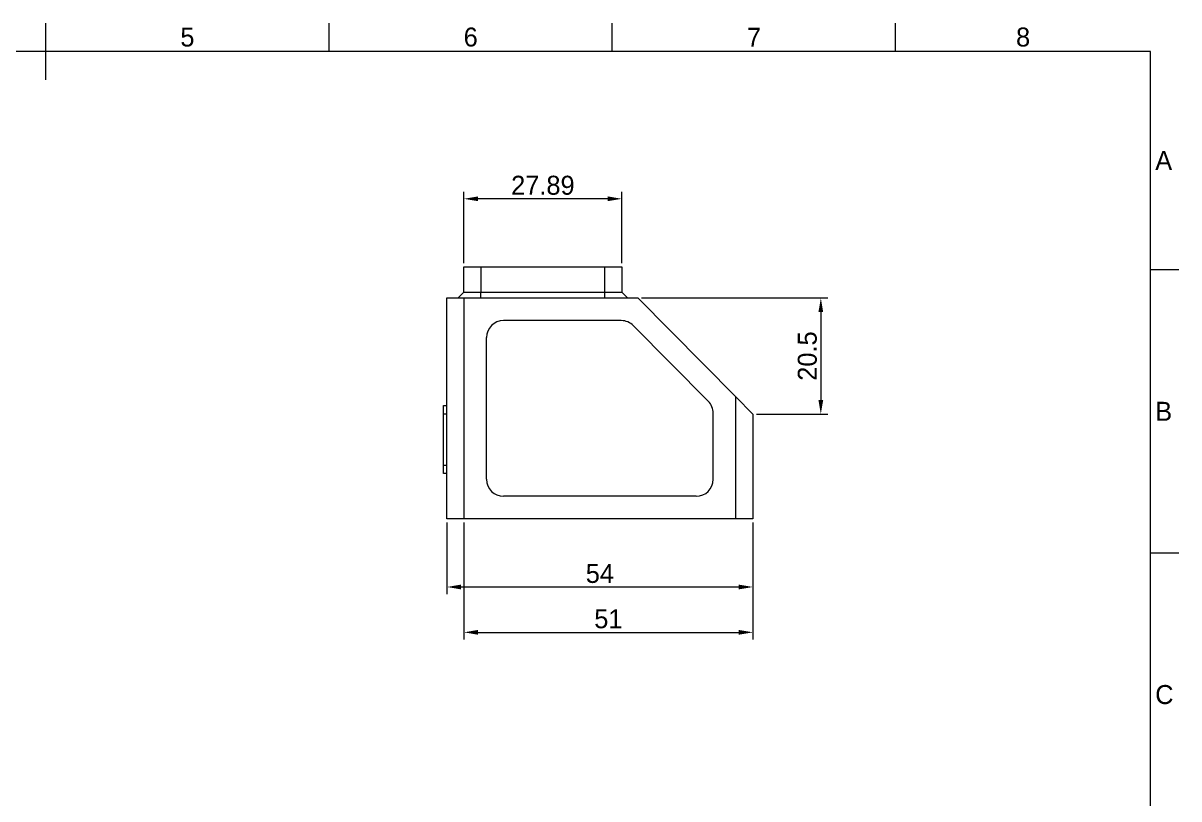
# Model space of a CAD drawing. Header units: millimetres. Extents: x 15 to 415, y 5 to 292.
# Drawn here: x 211 to 415, y 155.1 to 292 of the extents above; entities that cross this region are included whole.
import ezdxf

# ---------------------------------------------------------------- set-up
doc = ezdxf.new("R2010")
doc.units = ezdxf.units.MM
for name, color, linetype in [('Annotations', 7, 'Continuous'), ('Border', 7, 'Continuous'), ('Geometries', 7, 'Continuous')]:
    doc.layers.add(name, color=color, linetype=linetype)
doc.styles.add('Shapr0', font='txt', dxfattribs={"height": 3.3495})
doc.styles.add('Shapr16', font='txt', dxfattribs={"height": 3.3495})
doc.dimstyles.new('ISO-25', dxfattribs={"dimtxt": 2.5, "dimasz": 2.5, "dimexe": 1.25, "dimexo": 0.625, "dimtad": 1, "dimtxsty": 'Standard', "dimcen": 2.5, "dimadec": 0, "dimazin": 0, "dimtfac": 1, "dimtmove": 0, "dimatfit": 3, "dimfxl": 1, "dimarcsym": 0})

# ---------------------------------------------------------------- blocks, each defined once
blk = doc.blocks.new('*D9')
at = {"layer": 'Annotations', "color": 0, "linetype": 'Continuous', "lineweight": 15}
for p, q in [((285.8, 203.88), (285.8, 191.25)), ((339.8, 203.88), (339.8, 191.25)), ((288.3, 192.5), (337.3, 192.5))]:
    blk.add_line(p, q, dxfattribs=at)
at = {"layer": 'Annotations', "color": 0}
for points in [[(288.3, 192.92), (288.3, 192.08), (285.8, 192.5)], [(337.3, 192.08), (337.3, 192.92), (339.8, 192.5)]]:
    blk.add_solid(points, dxfattribs=at)
at = {"layer": 'Defpoints', "color": 0}
for p in [(285.8, 204.5), (339.8, 204.5), (339.8, 192.5)]:
    blk.add_point(p, dxfattribs=at)
at = {"layer": 'Annotations', "color": 0, "lineweight": 15, "insert": (312.8, 194.87), "char_height": 3.349, "attachment_point": 5, "style": 'Shapr16'}
blk.add_mtext('\\A1;54', dxfattribs=at)
blk = doc.blocks.new('*D10')
at = {"layer": 'Annotations', "color": 0, "linetype": 'Continuous', "lineweight": 15}
for p, q in [((288.8, 203.88), (288.8, 183.25)), ((339.8, 203.88), (339.8, 183.25)), ((291.3, 184.5), (337.3, 184.5))]:
    blk.add_line(p, q, dxfattribs=at)
at = {"layer": 'Annotations', "color": 0}
for points in [[(291.3, 184.92), (291.3, 184.08), (288.8, 184.5)], [(337.3, 184.08), (337.3, 184.92), (339.8, 184.5)]]:
    blk.add_solid(points, dxfattribs=at)
at = {"layer": 'Defpoints', "color": 0}
for p in [(288.8, 204.5), (339.8, 204.5), (339.8, 184.5)]:
    blk.add_point(p, dxfattribs=at)
at = {"layer": 'Annotations', "color": 0, "lineweight": 15, "insert": (314.3, 186.87), "char_height": 3.349, "attachment_point": 5, "style": 'Shapr16'}
blk.add_mtext('\\A1;51', dxfattribs=at)
blk = doc.blocks.new('*D11')
at = {"layer": 'Annotations', "color": 0, "linetype": 'Continuous', "lineweight": 15}
for p, q in [((320.13, 243.5), (353.05, 243.5)), ((351.8, 241), (351.8, 225.5)), ((340.43, 223), (353.05, 223))]:
    blk.add_line(p, q, dxfattribs=at)
at = {"layer": 'Annotations', "color": 0}
for points in [[(352.22, 241), (351.38, 241), (351.8, 243.5)], [(351.38, 225.5), (352.22, 225.5), (351.8, 223)]]:
    blk.add_solid(points, dxfattribs=at)
at = {"layer": 'Defpoints', "color": 0}
for p in [(319.51, 243.5), (339.8, 223), (351.8, 223)]:
    blk.add_point(p, dxfattribs=at)
at = {"layer": 'Annotations', "color": 0, "lineweight": 15, "insert": (349.43, 233.25), "char_height": 3.349, "attachment_point": 5, "rotation": 90, "style": 'Shapr16'}
blk.add_mtext('\\A1;20.5', dxfattribs=at)
blk = doc.blocks.new('*D12')
at = {"layer": 'Annotations', "color": 0, "linetype": 'Continuous', "lineweight": 15}
for p, q in [((288.8, 249.62), (288.8, 262.25)), ((316.69, 249.62), (316.69, 262.25)), ((314.19, 261), (291.3, 261))]:
    blk.add_line(p, q, dxfattribs=at)
at = {"layer": 'Annotations', "color": 0}
for points in [[(291.3, 261.42), (291.3, 260.58), (288.8, 261)], [(314.19, 260.58), (314.19, 261.42), (316.69, 261)]]:
    blk.add_solid(points, dxfattribs=at)
at = {"layer": 'Defpoints', "color": 0}
for p in [(288.8, 261), (288.8, 249), (316.69, 249)]:
    blk.add_point(p, dxfattribs=at)
at = {"layer": 'Annotations', "color": 0, "lineweight": 15, "insert": (302.74, 263.37), "char_height": 3.349, "attachment_point": 5, "style": 'Shapr16'}
blk.add_mtext('\\A1;27.89', dxfattribs=at)

msp = doc.modelspace()

# ---------------------------------------------------------------- linework, layer by layer
at = {"layer": 'Border', "linetype": 'Continuous', "lineweight": 15}
for p, q in [((215, 282), (215, 292)), ((265, 287), (265, 292)), ((315, 287), (315, 292)), ((365, 287), (365, 292)), ((410, 287), (20, 287)), ((410, 10), (410, 287)), ((410, 248.5), (415, 248.5)), ((410, 198.5), (415, 198.5))]:
    msp.add_line(p, q, dxfattribs=at)
at = {"layer": 'Geometries', "linetype": 'Continuous', "lineweight": 13}
for p, q in [((288.8, 244.5), (288.8, 249)), ((288.8, 249), (291.8, 249)), ((291.8, 249), (291.8, 244.5)), ((291.8, 249), (313.689, 249)), ((313.689, 244.5), (313.689, 249)), ((313.689, 249), (316.689, 249)), ((316.689, 249), (316.689, 244.5)), ((285.8, 224.5), (285.8, 243.5)), ((285.8, 243.5), (287.8, 243.5)), ((287.8, 243.5), (288.8, 244.5)), ((287.8, 243.5), (288.8, 243.5)), ((288.8, 244.5), (291.8, 244.5)), ((288.8, 243.5), (288.8, 204.5)), ((288.8, 243.5), (291.8, 243.5)), ((291.8, 243.5), (291.8, 244.5)), ((291.8, 244.5), (313.689, 244.5)), ((291.8, 243.5), (313.689, 243.5)), ((313.689, 244.5), (316.689, 244.5)), ((313.689, 243.5), (313.689, 244.5)), ((313.689, 243.5), (317.689, 243.5)), ((317.689, 243.5), (316.689, 244.5)), ((317.689, 243.5), (319.507, 243.5)), ((336.8, 226.031), (319.507, 243.5)), ((316.587, 239.5), (295.8, 239.5)), ((331.932, 225.262), (318.719, 238.611)), ((292.8, 211.5), (292.8, 236.5)), ((285.2, 224.5), (285.8, 224.5)), ((285.2, 223), (285.2, 224.5)), ((285.8, 223), (285.8, 224.5)), ((336.8, 204.5), (336.8, 226.031)), ((336.8, 226.031), (339.8, 223)), ((285.8, 223), (285.2, 223)), ((285.2, 214), (285.2, 223)), ((285.8, 214.828), (285.8, 223)), ((332.8, 211.5), (332.8, 223.152)), ((339.8, 223), (339.8, 204.5)), ((285.8, 214), (285.8, 214.828)), ((285.8, 214.828), (285.8, 214.828)), ((285.2, 212.5), (285.2, 214)), ((285.2, 214), (285.8, 214)), ((285.8, 212.5), (285.2, 212.5)), ((285.8, 212.5), (285.8, 214)), ((285.8, 204.5), (285.8, 212.5)), ((329.8, 208.5), (295.8, 208.5)), ((288.8, 204.5), (285.8, 204.5)), ((336.8, 204.5), (288.8, 204.5)), ((339.8, 204.5), (336.8, 204.5))]:
    msp.add_line(p, q, dxfattribs=at)
for centre, start, end in [((295.8, 236.5), 90, 180), ((316.587, 236.5), 44.70911, 90), ((329.8, 223.152), 0, 44.70911), ((295.8, 211.5), 180, 270), ((329.8, 211.5), 270, 0)]:
    msp.add_arc(centre, 3, start, end, dxfattribs=at)

# ---------------------------------------------------------------- texts
at = {"layer": 'Border', "linetype": 'Continuous', "lineweight": 15, "char_height": 3.349, "width": 3.3495, "style": 'Shapr0'}
for s, insert, attachment_point in [('5', (240, 287.825), 8), ('6', (290, 287.825), 8), ('7', (340, 287.825), 8), ('8', (387.5, 287.825), 8), ('A', (410.825, 267.75), 4), ('B', (410.825, 223.5), 4), ('C', (410.825, 173.5), 4)]:
    msp.add_mtext(s, dxfattribs=dict(at, insert=insert, attachment_point=attachment_point))

# ---------------------------------------------------------------- dimensions: what is measured, and where the dimension line sits
at = {"layer": 'Annotations', "linetype": 'Continuous', "lineweight": 15}
for base, p1, p2, picture, middle in [((288.8, 261), (316.689, 249), (288.8, 249), '*D12', (302.744, 261)), ((339.8, 192.5), (285.8, 204.5), (339.8, 204.5), '*D9', (312.8, 192.5))]:
    dim = msp.add_linear_dim(base=base, p1=p1, p2=p2, dimstyle='ISO-25', override={"dimscale": 1, "dimgap": 0.7, "dimdec": 2, "dimlfac": 1, "dimrnd": 0.01, "dimzin": 8, "dimdsep": 46, "dimtxsty": 'Shapr16', "dimse1": 0, "dimse2": 0, "dimadec": 2, "dimtol": 0, "dimlim": 0, "dimtp": 0, "dimtm": 0, "dimtfac": 0.6, "dimtdec": 8, "dimfrac": 2, "dimtolj": 1, "dimlwd": 15, "dimlwe": 15}, dxfattribs=at)
    dim.commit()
    dim.dimension.update_dxf_attribs({"geometry": picture, "text_midpoint": middle, "dimtype": 160})
for base, p1, p2, angle, picture, middle in [((351.8, 223), (319.507, 243.5), (339.8, 223), 90, '*D11', (351.8, 233.25)), ((339.8, 184.5), (288.8, 204.5), (339.8, 204.5), 0, '*D10', (314.3, 184.5))]:
    dim = msp.add_linear_dim(base=base, p1=p1, p2=p2, angle=angle, dimstyle='ISO-25', override={"dimscale": 1, "dimgap": 0.7, "dimdec": 2, "dimlfac": 1, "dimrnd": 0.01, "dimzin": 8, "dimdsep": 46, "dimtxsty": 'Shapr16', "dimse1": 0, "dimse2": 0, "dimadec": 2, "dimtol": 0, "dimlim": 0, "dimtp": 0, "dimtm": 0, "dimtfac": 0.6, "dimtdec": 8, "dimfrac": 2, "dimtolj": 1, "dimlwd": 15, "dimlwe": 15}, dxfattribs=at)
    dim.commit()
    dim.dimension.update_dxf_attribs({"geometry": picture, "text_midpoint": middle, "dimtype": 160})

doc.saveas('drawing.dxf')
